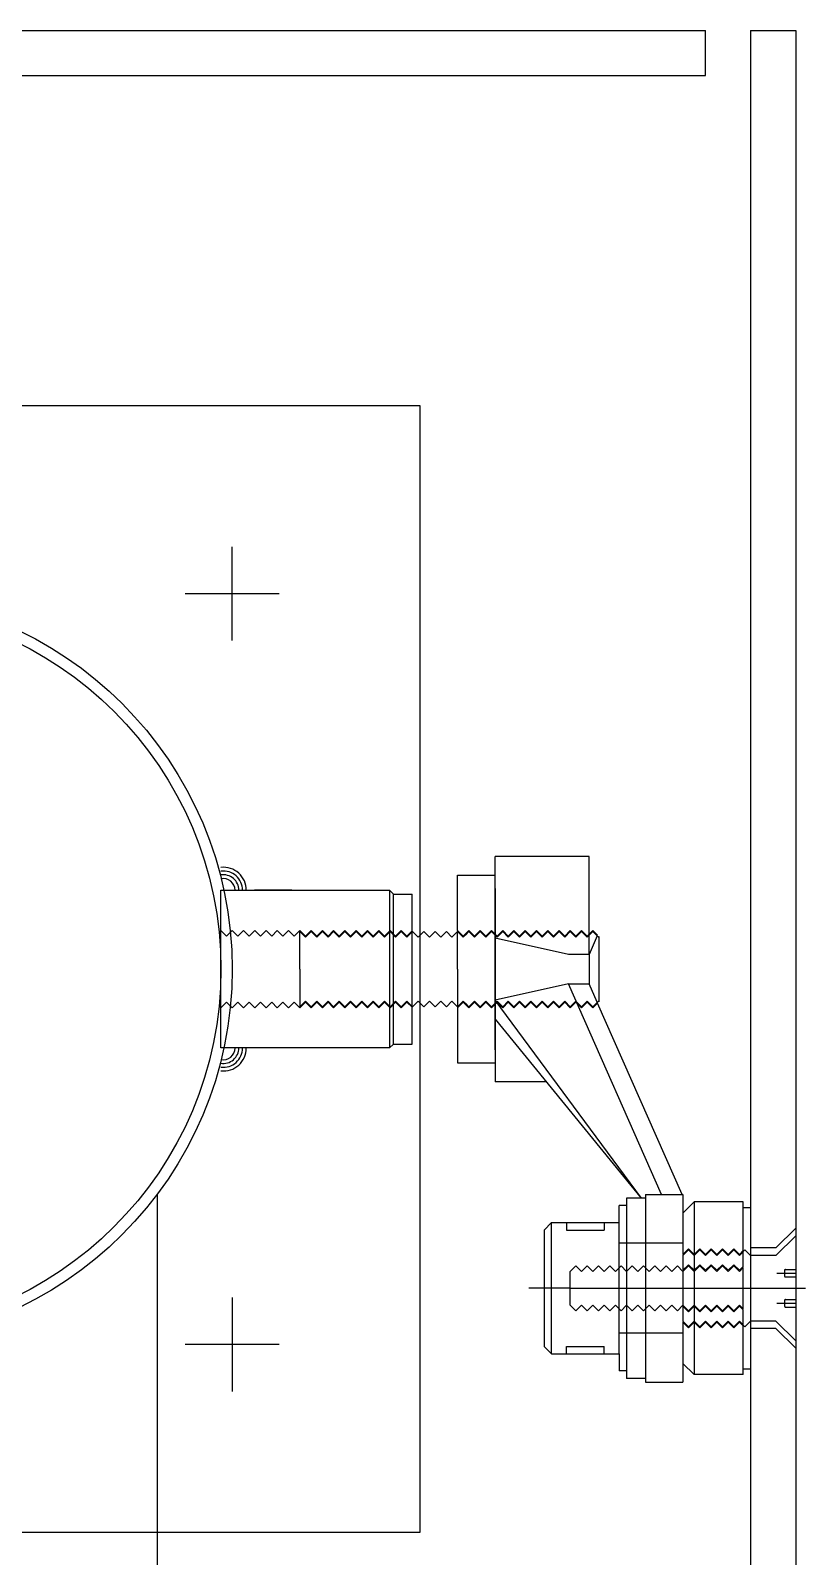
# Model space of a CAD drawing. Header units: millimetres. Extents: x -7718 to 421089, y 87466 to 341395.
# Drawn here: x 311048.9 to 311255.2, y 215742.1 to 216148.6 of the extents above; entities that cross this region are included whole.
import ezdxf

# ---------------------------------------------------------------- set-up
doc = ezdxf.new("R2010")
doc.units = ezdxf.units.MM
doc.header["$LTSCALE"] = 200
doc.header["$MEASUREMENT"] = 0
doc.linetypes.add('CENTER1', pattern=[8, 6, -1, 0, -1])
doc.linetypes.add('DASH_2', pattern=[34, 30, -1.5, 1, -1.5])
doc.layers.add('e-plan', color=9, linetype='CONTINUOUS')

msp = doc.modelspace()

# ---------------------------------------------------------------- linework, layer by layer
at = {"layer": 'e-plan'}
for p, q in [((310194.57, 216148.59), (311228.57, 216148.59)), ((311228.57, 216136.59), (311228.57, 216148.59)), ((311240.57, 216148.59), (311240.57, 214559.59)), ((311240.57, 216148.59), (311252.57, 216148.59)), ((311252.57, 216148.59), (311252.57, 214559.59)), ((310194.57, 216136.59), (311228.57, 216136.59)), ((311152.57, 216048.59), (310852.57, 216048.59)), ((311152.57, 215748.59), (311152.57, 216048.59)), ((311102.57, 215986.09), (311102.57, 216011.09)), ((311115.07, 215998.59), (311090.07, 215998.59)), ((311099.57, 215877.59), (311099.57, 215919.59)), ((311082.57, 215838.59), (311082.57, 213508.59)), ((311102.57, 215811.09), (311102.57, 215786.09)), ((311115.07, 215798.59), (311090.07, 215798.59)), ((310852.57, 215748.59), (311152.57, 215748.59))]:
    msp.add_line(p, q, dxfattribs=at)
at = {"layer": 'e-plan', "linetype": 'Continuous'}
for p, q in [((311172.57, 215898.59), (311172.57, 215928.59)), ((311197.57, 215928.59), (311172.57, 215928.59)), ((311197.57, 215902.5), (311197.57, 215928.59)), ((311162.57, 215908.87), (311162.57, 215923.59)), ((311099.57, 215919.59), (311144.46, 215919.59)), ((311118.46, 215919.59), (311108.51, 215919.59)), ((311145.46, 215918.59), (311144.46, 215919.59)), ((311144.46, 215919.59), (311144.46, 215877.59)), ((311145.46, 215918.59), (311150.46, 215918.59)), ((311145.46, 215878.59), (311145.46, 215918.59)), ((311150.46, 215908.75), (311150.46, 215918.59)), ((311172.57, 215920.09), (311172.57, 215898.59)), ((311172.57, 215920.09), (311172.57, 215898.59)), ((311150.46, 215888.7), (311150.46, 215908.47)), ((311162.57, 215898.59), (311162.57, 215908.59)), ((311192.11, 215902.52), (311172.57, 215906.84)), ((311199.74, 215907.42), (311197.57, 215902.5)), ((311200.25, 215889.91), (311200.26, 215907.27)), ((311197.57, 215902.52), (311192.11, 215902.52)), ((311197.57, 215902.5), (311197.57, 215894.65)), ((311162.57, 215898.59), (311162.57, 215888.59)), ((311172.57, 215898.59), (311172.57, 215868.59)), ((311172.57, 215877.09), (311172.57, 215898.59)), ((311172.57, 215898.59), (311172.57, 215877.09)), ((311192.11, 215894.65), (311172.57, 215890.32)), ((311216.87, 215838.59), (311192.11, 215894.65)), ((311192.11, 215894.65), (311197.57, 215894.65)), ((311199.74, 215889.75), (311197.57, 215894.65)), ((311150.46, 215878.59), (311150.46, 215888.42)), ((311162.57, 215888.3), (311162.57, 215873.59)), ((311211.51, 215837.59), (311172.57, 215890.32)), ((311222.34, 215838.59), (311199.83, 215889.56)), ((311172.57, 215885.27), (311211.39, 215837.59)), ((311144.46, 215877.59), (311099.57, 215877.59)), ((311108.81, 215877.59), (311099.57, 215877.59)), ((311144.46, 215877.59), (311145.46, 215878.59)), ((311145.46, 215878.59), (311150.46, 215878.59)), ((311186.16, 215868.59), (311172.57, 215868.59)), ((311207.57, 215835.59), (311205.57, 215835.59)), ((311212.57, 215837.59), (311207.57, 215837.59)), ((311207.57, 215837.59), (311207.57, 215789.59)), ((311212.57, 215838.6), (311212.57, 215788.6)), ((311212.57, 215838.6), (311222.57, 215838.6)), ((311222.57, 215838.6), (311222.57, 215822.62)), ((311225.57, 215836.59), (311225.57, 215804.84)), ((311238.57, 215836.59), (311225.57, 215836.59)), ((311238.57, 215835.09), (311238.57, 215836.59)), ((311238.57, 215835.09), (311240.57, 215835.09)), ((311238.57, 215823.62), (311238.57, 215835.09)), ((311187.57, 215831.09), (311185.57, 215829.09)), ((311187.57, 215831.09), (311205.57, 215831.09)), ((311185.57, 215829.09), (311185.57, 215798.09)), ((311191.57, 215829.09), (311201.57, 215829.09)), ((311247.32, 215824.34), (311252.57, 215829.59)), ((311252.57, 215830.42), (311252.57, 215796.75)), ((311238.57, 215819.37), (311238.57, 215823.34)), ((311247.32, 215824.34), (311240.57, 215824.34)), ((311222.57, 215822.34), (311222.57, 215818.37)), ((311238.57, 215808.09), (311238.57, 215819.09)), ((311247.32, 215822.34), (311240.57, 215822.34)), ((311222.57, 215818.09), (311222.57, 215804.84)), ((311249.57, 215818.29), (311249.57, 215816.89)), ((311238.57, 215803.84), (311238.57, 215807.8)), ((311249.57, 215810.29), (311249.57, 215808.89)), ((311222.57, 215804.55), (311222.57, 215788.6)), ((311225.57, 215804.84), (311225.57, 215790.59)), ((311238.57, 215790.59), (311238.57, 215803.55)), ((311247.32, 215804.84), (311240.57, 215804.84)), ((311247.32, 215802.84), (311240.57, 215802.84)), ((311247.32, 215802.84), (311252.57, 215797.59)), ((311185.57, 215798.09), (311187.57, 215796.09)), ((311187.57, 215796.09), (311205.57, 215796.09)), ((311191.57, 215798.09), (311201.57, 215798.09)), ((311207.57, 215791.59), (311205.57, 215791.59)), ((311238.57, 215790.59), (311225.57, 215790.59)), ((311238.57, 215792.09), (311240.57, 215792.09)), ((311212.57, 215789.59), (311207.57, 215789.59)), ((311212.57, 215788.6), (311222.57, 215788.6))]:
    msp.add_line(p, q, dxfattribs=at)
at = {"layer": 'e-plan', "linetype": 'DASH_2'}
for p, q in [((311162.57, 215923.59), (311172.57, 215923.59)), ((311162.57, 215873.59), (311172.57, 215873.59)), ((311222.57, 215825.59), (311205.57, 215825.59)), ((311222.57, 215801.59), (311205.57, 215801.59))]:
    msp.add_line(p, q, dxfattribs=at)
at = {"layer": 'e-plan', "linetype": 'CENTER1'}
for p, q in [((311101.07, 215907.37), (311099.57, 215908.87)), ((311102.57, 215908.87), (311101.07, 215907.37)), ((311104.07, 215907.37), (311102.57, 215908.87)), ((311105.57, 215908.87), (311104.07, 215907.37)), ((311107.07, 215907.37), (311105.57, 215908.87)), ((311108.57, 215908.87), (311107.07, 215907.37)), ((311110.07, 215907.37), (311108.57, 215908.87)), ((311111.57, 215908.87), (311110.07, 215907.37)), ((311113.07, 215907.37), (311111.57, 215908.87)), ((311114.57, 215908.87), (311113.07, 215907.37)), ((311116.07, 215907.37), (311114.57, 215908.87)), ((311117.57, 215908.87), (311116.07, 215907.37)), ((311119.07, 215907.37), (311117.57, 215908.87)), ((311120.57, 215908.87), (311119.07, 215907.37)), ((311120.57, 215908.87), (311122.07, 215907.37)), ((311120.57, 215908.59), (311122.07, 215907.09)), ((311120.57, 215898.59), (311120.57, 215908.59)), ((311122.07, 215907.37), (311123.57, 215908.87)), ((311122.07, 215907.09), (311123.57, 215908.59)), ((311123.57, 215908.87), (311125.07, 215907.37)), ((311123.57, 215908.59), (311125.07, 215907.09)), ((311125.07, 215907.37), (311126.57, 215908.87)), ((311125.07, 215907.09), (311126.57, 215908.59)), ((311126.57, 215908.87), (311128.07, 215907.37)), ((311126.57, 215908.59), (311128.07, 215907.09)), ((311128.07, 215907.37), (311129.57, 215908.87)), ((311128.07, 215907.09), (311129.57, 215908.59)), ((311129.57, 215908.87), (311131.07, 215907.37)), ((311129.57, 215908.59), (311131.07, 215907.09)), ((311131.07, 215907.37), (311132.57, 215908.87)), ((311131.07, 215907.09), (311132.57, 215908.59)), ((311132.57, 215908.87), (311134.07, 215907.37)), ((311132.57, 215908.59), (311134.07, 215907.09)), ((311134.07, 215907.37), (311135.57, 215908.87)), ((311134.07, 215907.09), (311135.57, 215908.59)), ((311135.57, 215908.87), (311137.07, 215907.37)), ((311135.57, 215908.59), (311137.07, 215907.09)), ((311137.07, 215907.37), (311138.57, 215908.87)), ((311137.07, 215907.09), (311138.57, 215908.59)), ((311138.57, 215908.87), (311140.07, 215907.37)), ((311138.57, 215908.59), (311140.07, 215907.09)), ((311140.07, 215907.37), (311141.57, 215908.87)), ((311140.07, 215907.09), (311141.57, 215908.59)), ((311141.57, 215908.87), (311143.07, 215907.37)), ((311141.57, 215908.59), (311143.07, 215907.09)), ((311143.07, 215907.37), (311144.57, 215908.87)), ((311143.07, 215907.09), (311144.57, 215908.59)), ((311144.57, 215908.87), (311146.07, 215907.37)), ((311144.57, 215908.59), (311146.07, 215907.09)), ((311146.07, 215907.37), (311147.57, 215908.87)), ((311146.07, 215907.09), (311147.57, 215908.59)), ((311147.57, 215908.87), (311149.07, 215907.37)), ((311147.57, 215908.59), (311149.07, 215907.09)), ((311149.07, 215907.37), (311150.46, 215908.75)), ((311149.07, 215907.09), (311150.57, 215908.59)), ((311149.07, 215907.09), (311150.57, 215908.59)), ((311150.57, 215908.59), (311152.07, 215907.09)), ((311150.57, 215908.59), (311152.07, 215907.09)), ((311152.07, 215907.09), (311153.57, 215908.59)), ((311152.07, 215907.09), (311153.57, 215908.59)), ((311153.57, 215908.59), (311155.07, 215907.09)), ((311153.57, 215908.59), (311155.07, 215907.09)), ((311155.07, 215907.09), (311156.57, 215908.59)), ((311155.07, 215907.09), (311156.57, 215908.59)), ((311156.57, 215908.59), (311158.07, 215907.09)), ((311156.57, 215908.59), (311158.07, 215907.09)), ((311158.07, 215907.09), (311159.57, 215908.59)), ((311158.07, 215907.09), (311159.57, 215908.59)), ((311159.57, 215908.59), (311161.07, 215907.09)), ((311159.57, 215908.59), (311161.07, 215907.09)), ((311159.57, 215908.59), (311161.07, 215907.09)), ((311161.07, 215907.09), (311162.57, 215908.59)), ((311161.07, 215907.09), (311162.57, 215908.59)), ((311161.07, 215907.09), (311162.57, 215908.59)), ((311162.57, 215908.87), (311164.07, 215907.37)), ((311162.57, 215908.59), (311164.07, 215907.09)), ((311162.57, 215908.59), (311164.07, 215907.09)), ((311162.57, 215908.59), (311164.07, 215907.09)), ((311164.07, 215907.37), (311165.57, 215908.87)), ((311164.07, 215907.09), (311165.57, 215908.59)), ((311164.07, 215907.09), (311165.07, 215908.09)), ((311164.07, 215907.09), (311165.07, 215908.09)), ((311165.57, 215908.87), (311167.07, 215907.37)), ((311165.57, 215908.59), (311167.07, 215907.09)), ((311167.07, 215907.37), (311168.57, 215908.87)), ((311167.07, 215907.09), (311168.57, 215908.59)), ((311168.57, 215908.87), (311170.07, 215907.37)), ((311168.57, 215908.59), (311170.07, 215907.09)), ((311170.07, 215907.37), (311171.57, 215908.87)), ((311170.07, 215907.09), (311171.57, 215908.59)), ((311171.57, 215908.87), (311173.07, 215907.37)), ((311171.57, 215908.59), (311173.07, 215907.09)), ((311173.07, 215907.37), (311174.57, 215908.87)), ((311173.07, 215907.09), (311174.57, 215908.59)), ((311174.57, 215908.87), (311176.07, 215907.37)), ((311174.57, 215908.59), (311176.07, 215907.09)), ((311176.07, 215907.37), (311177.57, 215908.87)), ((311176.07, 215907.09), (311177.57, 215908.59)), ((311176.07, 215907.37), (311177.07, 215908.37)), ((311177.57, 215908.87), (311179.07, 215907.37)), ((311177.57, 215908.59), (311179.07, 215907.09)), ((311179.07, 215907.37), (311180.57, 215908.87)), ((311179.07, 215907.09), (311180.57, 215908.59)), ((311180.57, 215908.87), (311182.07, 215907.37)), ((311180.57, 215908.59), (311182.07, 215907.09)), ((311182.07, 215907.37), (311183.57, 215908.87)), ((311182.07, 215907.09), (311183.57, 215908.59)), ((311183.57, 215908.87), (311185.07, 215907.37)), ((311183.57, 215908.59), (311185.07, 215907.09)), ((311185.07, 215907.37), (311186.57, 215908.87)), ((311185.07, 215907.09), (311186.57, 215908.59)), ((311186.57, 215908.87), (311188.07, 215907.37)), ((311186.57, 215908.59), (311188.07, 215907.09)), ((311188.07, 215907.37), (311189.57, 215908.87)), ((311188.07, 215907.09), (311189.57, 215908.59)), ((311188.07, 215907.09), (311189.57, 215908.59)), ((311189.57, 215908.87), (311191.07, 215907.37)), ((311189.57, 215908.59), (311191.07, 215907.09)), ((311189.57, 215908.59), (311191.07, 215907.09)), ((311191.07, 215907.37), (311192.57, 215908.87)), ((311191.07, 215907.09), (311192.57, 215908.59)), ((311191.07, 215907.09), (311192.57, 215908.59)), ((311192.57, 215908.87), (311194.07, 215907.37)), ((311192.57, 215908.59), (311194.07, 215907.09)), ((311192.57, 215908.59), (311194.07, 215907.09)), ((311194.07, 215907.37), (311195.57, 215908.87)), ((311194.07, 215907.09), (311195.57, 215908.59)), ((311194.07, 215907.09), (311195.57, 215908.59)), ((311195.57, 215908.87), (311197.07, 215907.37)), ((311195.57, 215908.59), (311197.07, 215907.09)), ((311195.57, 215908.59), (311197.07, 215907.09)), ((311197.07, 215907.37), (311198.57, 215908.87)), ((311197.07, 215907.09), (311198.57, 215908.59)), ((311197.07, 215907.09), (311198.57, 215908.59)), ((311198.57, 215908.87), (311199.83, 215907.61)), ((311198.57, 215908.59), (311200.07, 215907.09)), ((311198.57, 215908.59), (311200.07, 215907.09)), ((311200.07, 215907.09), (311200.26, 215907.27)), ((311200.07, 215907.09), (311200.26, 215907.27)), ((311120.57, 215898.59), (311120.57, 215888.59)), ((311101.07, 215889.8), (311099.57, 215888.3)), ((311102.57, 215888.3), (311101.07, 215889.8)), ((311104.07, 215889.8), (311102.57, 215888.3)), ((311105.57, 215888.3), (311104.07, 215889.8)), ((311107.07, 215889.8), (311105.57, 215888.3)), ((311108.57, 215888.3), (311107.07, 215889.8)), ((311110.07, 215889.8), (311108.57, 215888.3)), ((311111.57, 215888.3), (311110.07, 215889.8)), ((311113.07, 215889.8), (311111.57, 215888.3)), ((311114.57, 215888.3), (311113.07, 215889.8)), ((311116.07, 215889.8), (311114.57, 215888.3)), ((311117.57, 215888.3), (311116.07, 215889.8)), ((311119.07, 215889.8), (311117.57, 215888.3)), ((311120.57, 215888.3), (311119.07, 215889.8)), ((311120.57, 215888.59), (311122.07, 215890.09)), ((311120.57, 215888.59), (311122.07, 215890.09)), ((311120.57, 215888.3), (311122.07, 215889.8)), ((311122.07, 215890.09), (311123.57, 215888.59)), ((311122.07, 215890.09), (311123.57, 215888.59)), ((311122.07, 215889.8), (311123.57, 215888.3)), ((311123.57, 215888.59), (311125.07, 215890.09)), ((311123.57, 215888.59), (311125.07, 215890.09)), ((311123.57, 215888.3), (311125.07, 215889.8)), ((311125.07, 215890.09), (311126.57, 215888.59)), ((311125.07, 215890.09), (311126.57, 215888.59)), ((311125.07, 215889.8), (311126.57, 215888.3)), ((311126.57, 215888.59), (311128.07, 215890.09)), ((311126.57, 215888.59), (311128.07, 215890.09)), ((311126.57, 215888.3), (311128.07, 215889.8)), ((311128.07, 215890.09), (311129.57, 215888.59)), ((311128.07, 215890.09), (311129.57, 215888.59)), ((311128.07, 215889.8), (311129.57, 215888.3)), ((311129.57, 215888.59), (311131.07, 215890.09)), ((311129.57, 215888.59), (311131.07, 215890.09)), ((311129.57, 215888.3), (311131.07, 215889.8)), ((311131.07, 215890.09), (311132.57, 215888.59)), ((311131.07, 215890.09), (311132.57, 215888.59)), ((311131.07, 215889.8), (311132.57, 215888.3)), ((311132.57, 215888.59), (311134.07, 215890.09)), ((311132.57, 215888.59), (311134.07, 215890.09)), ((311132.57, 215888.3), (311134.07, 215889.8)), ((311134.07, 215890.09), (311135.57, 215888.59)), ((311134.07, 215890.09), (311135.57, 215888.59)), ((311134.07, 215889.8), (311135.57, 215888.3)), ((311135.57, 215888.59), (311137.07, 215890.09)), ((311135.57, 215888.59), (311137.07, 215890.09)), ((311135.57, 215888.3), (311137.07, 215889.8)), ((311137.07, 215890.09), (311138.57, 215888.59)), ((311137.07, 215890.09), (311138.57, 215888.59)), ((311137.07, 215889.8), (311138.57, 215888.3)), ((311138.57, 215888.59), (311140.07, 215890.09)), ((311138.57, 215888.59), (311140.07, 215890.09)), ((311138.57, 215888.3), (311140.07, 215889.8)), ((311140.07, 215890.09), (311141.57, 215888.59)), ((311140.07, 215890.09), (311141.57, 215888.59)), ((311140.07, 215889.8), (311141.57, 215888.3)), ((311141.57, 215888.59), (311143.07, 215890.09)), ((311141.57, 215888.59), (311143.07, 215890.09)), ((311141.57, 215888.3), (311143.07, 215889.8)), ((311143.07, 215890.09), (311144.57, 215888.59)), ((311143.07, 215890.09), (311144.57, 215888.59)), ((311143.07, 215889.8), (311144.57, 215888.3)), ((311144.57, 215888.59), (311146.07, 215890.09)), ((311144.57, 215888.59), (311146.07, 215890.09)), ((311144.57, 215888.3), (311146.07, 215889.8)), ((311146.07, 215890.09), (311147.57, 215888.59)), ((311146.07, 215890.09), (311147.57, 215888.59)), ((311146.07, 215889.8), (311147.57, 215888.3)), ((311147.57, 215888.59), (311149.07, 215890.09)), ((311147.57, 215888.59), (311149.07, 215890.09)), ((311147.57, 215888.3), (311149.07, 215889.8)), ((311149.07, 215890.09), (311150.57, 215888.59)), ((311149.07, 215890.09), (311150.57, 215888.59)), ((311149.07, 215890.09), (311150.57, 215888.59)), ((311149.07, 215890.09), (311150.57, 215888.59)), ((311149.07, 215889.8), (311150.46, 215888.42)), ((311150.57, 215888.59), (311152.07, 215890.09)), ((311150.57, 215888.59), (311152.07, 215890.09)), ((311150.57, 215888.59), (311152.07, 215890.09)), ((311150.57, 215888.59), (311152.07, 215890.09)), ((311152.07, 215890.09), (311153.57, 215888.59)), ((311152.07, 215890.09), (311153.57, 215888.59)), ((311152.07, 215890.09), (311153.57, 215888.59)), ((311152.07, 215890.09), (311153.57, 215888.59)), ((311153.57, 215888.59), (311155.07, 215890.09)), ((311153.57, 215888.59), (311155.07, 215890.09)), ((311153.57, 215888.59), (311155.07, 215890.09)), ((311153.57, 215888.59), (311155.07, 215890.09)), ((311155.07, 215890.09), (311156.57, 215888.59)), ((311155.07, 215890.09), (311156.57, 215888.59)), ((311155.07, 215890.09), (311156.57, 215888.59)), ((311155.07, 215890.09), (311156.57, 215888.59)), ((311156.57, 215888.59), (311158.07, 215890.09)), ((311156.57, 215888.59), (311158.07, 215890.09)), ((311156.57, 215888.59), (311158.07, 215890.09)), ((311156.57, 215888.59), (311158.07, 215890.09)), ((311158.07, 215890.09), (311159.57, 215888.59)), ((311158.07, 215890.09), (311159.57, 215888.59)), ((311158.07, 215890.09), (311159.57, 215888.59)), ((311158.07, 215890.09), (311159.57, 215888.59)), ((311159.57, 215888.59), (311161.07, 215890.09)), ((311159.57, 215888.59), (311161.07, 215890.09)), ((311159.57, 215888.59), (311161.07, 215890.09)), ((311159.57, 215888.59), (311161.07, 215890.09)), ((311159.57, 215888.59), (311161.07, 215890.09)), ((311159.57, 215888.59), (311161.07, 215890.09)), ((311161.07, 215890.09), (311162.57, 215888.59)), ((311161.07, 215890.09), (311162.57, 215888.59)), ((311161.07, 215890.09), (311162.57, 215888.59)), ((311161.07, 215890.09), (311162.57, 215888.59)), ((311161.07, 215890.09), (311162.57, 215888.59)), ((311161.07, 215890.09), (311162.57, 215888.59)), ((311162.57, 215888.59), (311164.07, 215890.09)), ((311162.57, 215888.59), (311164.07, 215890.09)), ((311162.57, 215888.59), (311164.07, 215890.09)), ((311162.57, 215888.59), (311164.07, 215890.09)), ((311162.57, 215888.59), (311164.07, 215890.09)), ((311162.57, 215888.59), (311164.07, 215890.09)), ((311162.57, 215888.59), (311164.07, 215890.09)), ((311162.57, 215888.59), (311164.07, 215890.09)), ((311162.57, 215888.59), (311164.07, 215890.09)), ((311162.57, 215888.3), (311164.07, 215889.8)), ((311162.57, 215888.3), (311164.07, 215889.8)), ((311162.57, 215888.3), (311164.07, 215889.8)), ((311164.07, 215890.09), (311165.57, 215888.59)), ((311164.07, 215890.09), (311165.07, 215889.09)), ((311164.07, 215890.09), (311165.07, 215889.09)), ((311164.07, 215890.09), (311165.07, 215889.09)), ((311164.07, 215890.09), (311165.07, 215889.09)), ((311164.07, 215889.8), (311165.57, 215888.3)), ((311165.57, 215888.59), (311167.07, 215890.09)), ((311165.57, 215888.3), (311167.07, 215889.8)), ((311167.07, 215890.09), (311168.57, 215888.59)), ((311167.07, 215889.8), (311168.57, 215888.3)), ((311168.57, 215888.59), (311170.07, 215890.09)), ((311168.57, 215888.3), (311170.07, 215889.8)), ((311170.07, 215890.09), (311171.57, 215888.59)), ((311170.07, 215889.8), (311171.57, 215888.3)), ((311171.57, 215888.59), (311173.07, 215890.09)), ((311171.57, 215888.3), (311173.07, 215889.8)), ((311173.07, 215890.09), (311174.57, 215888.59)), ((311173.07, 215889.8), (311174.57, 215888.3)), ((311174.57, 215888.59), (311176.07, 215890.09)), ((311174.57, 215888.3), (311176.07, 215889.8)), ((311176.07, 215890.09), (311177.57, 215888.59)), ((311176.07, 215889.8), (311177.57, 215888.3)), ((311176.07, 215889.8), (311177.07, 215888.8)), ((311177.57, 215888.59), (311179.07, 215890.09)), ((311177.57, 215888.3), (311179.07, 215889.8)), ((311179.07, 215890.09), (311180.57, 215888.59)), ((311179.07, 215889.8), (311180.57, 215888.3)), ((311180.57, 215888.59), (311182.07, 215890.09)), ((311180.57, 215888.3), (311182.07, 215889.8)), ((311182.07, 215890.09), (311183.57, 215888.59)), ((311182.07, 215889.8), (311183.57, 215888.3)), ((311183.57, 215888.59), (311185.07, 215890.09)), ((311183.57, 215888.3), (311185.07, 215889.8)), ((311185.07, 215890.09), (311186.57, 215888.59)), ((311185.07, 215889.8), (311186.57, 215888.3)), ((311186.57, 215888.59), (311188.07, 215890.09)), ((311186.57, 215888.3), (311188.07, 215889.8)), ((311188.07, 215890.09), (311189.57, 215888.59)), ((311188.07, 215890.09), (311189.57, 215888.59)), ((311188.07, 215889.8), (311189.57, 215888.3)), ((311189.57, 215888.59), (311191.07, 215890.09)), ((311189.57, 215888.59), (311191.07, 215890.09)), ((311189.57, 215888.3), (311191.07, 215889.8)), ((311191.07, 215890.09), (311192.57, 215888.59)), ((311191.07, 215890.09), (311192.57, 215888.59)), ((311191.07, 215889.8), (311192.57, 215888.3)), ((311192.57, 215888.59), (311194.07, 215890.09)), ((311192.57, 215888.59), (311194.07, 215890.09)), ((311192.57, 215888.3), (311194.07, 215889.8)), ((311194.07, 215890.09), (311195.57, 215888.59)), ((311194.07, 215890.09), (311195.57, 215888.59)), ((311194.07, 215889.8), (311195.57, 215888.3)), ((311195.57, 215888.59), (311197.07, 215890.09)), ((311195.57, 215888.59), (311197.07, 215890.09)), ((311195.57, 215888.3), (311197.07, 215889.8)), ((311197.07, 215890.09), (311198.57, 215888.59)), ((311197.07, 215890.09), (311198.57, 215888.59)), ((311197.07, 215889.8), (311198.57, 215888.3)), ((311198.57, 215888.59), (311200.07, 215890.09)), ((311198.57, 215888.59), (311200.07, 215890.09)), ((311198.57, 215888.3), (311199.83, 215889.56)), ((311200.07, 215890.09), (311200.26, 215889.9)), ((311200.07, 215890.09), (311200.26, 215889.9)), ((311205.57, 215833.73), (311205.57, 215835.59)), ((311225.57, 215836.59), (311222.57, 215833.59)), ((311187.57, 215796.09), (311187.57, 215831.09)), ((311191.57, 215831.09), (311191.57, 215829.09)), ((311201.57, 215831.09), (311201.57, 215829.09)), ((311205.57, 215796.09), (311205.57, 215833.73)), ((311252.57, 215827.59), (311247.32, 215822.34)), ((311222.57, 215822.62), (311224.07, 215824.12)), ((311222.57, 215822.34), (311224.07, 215823.84)), ((311222.57, 215822.34), (311224.07, 215823.84)), ((311224.07, 215824.12), (311225.57, 215822.62)), ((311224.07, 215823.84), (311225.57, 215822.34)), ((311224.07, 215823.84), (311225.57, 215822.34)), ((311225.57, 215822.62), (311227.07, 215824.12)), ((311225.57, 215822.34), (311227.07, 215823.84)), ((311225.57, 215822.34), (311227.07, 215823.84)), ((311227.07, 215824.12), (311228.57, 215822.62)), ((311227.07, 215823.84), (311228.57, 215822.34)), ((311227.07, 215823.84), (311228.57, 215822.34)), ((311228.57, 215822.62), (311230.07, 215824.12)), ((311228.57, 215822.34), (311230.07, 215823.84)), ((311228.57, 215822.34), (311230.07, 215823.84)), ((311230.07, 215824.12), (311231.57, 215822.62)), ((311230.07, 215823.84), (311231.57, 215822.34)), ((311230.07, 215823.84), (311231.57, 215822.34)), ((311231.57, 215822.62), (311233.07, 215824.12)), ((311231.57, 215822.34), (311233.07, 215823.84)), ((311231.57, 215822.34), (311233.07, 215823.84)), ((311233.07, 215824.12), (311234.57, 215822.62)), ((311233.07, 215823.84), (311234.57, 215822.34)), ((311233.07, 215823.84), (311234.57, 215822.34)), ((311234.57, 215822.62), (311236.07, 215824.12)), ((311234.57, 215822.34), (311236.07, 215823.84)), ((311234.57, 215822.34), (311236.07, 215823.84)), ((311236.07, 215824.12), (311237.57, 215822.62)), ((311236.07, 215823.84), (311237.57, 215822.34)), ((311236.07, 215823.84), (311237.57, 215822.34)), ((311237.57, 215822.34), (311239.07, 215823.84)), ((311237.57, 215822.34), (311239.07, 215823.84)), ((311237.57, 215822.62), (311238.57, 215823.62)), ((311239.07, 215823.84), (311240.57, 215822.34)), ((311192.57, 215818.09), (311194.07, 215819.59)), ((311194.07, 215819.59), (311195.57, 215818.09)), ((311195.57, 215818.09), (311197.07, 215819.59)), ((311197.07, 215819.59), (311198.57, 215818.09)), ((311198.57, 215818.09), (311200.07, 215819.59)), ((311200.07, 215819.59), (311201.57, 215818.09)), ((311201.57, 215818.09), (311203.07, 215819.59)), ((311203.07, 215819.59), (311204.57, 215818.09)), ((311204.57, 215818.09), (311206.07, 215819.59)), ((311206.07, 215819.59), (311207.57, 215818.09)), ((311207.57, 215818.09), (311209.07, 215819.59)), ((311209.07, 215819.59), (311210.57, 215818.09)), ((311210.57, 215818.09), (311212.07, 215819.59)), ((311212.07, 215819.59), (311213.57, 215818.09)), ((311213.57, 215818.09), (311215.07, 215819.59)), ((311215.07, 215819.59), (311216.57, 215818.09)), ((311216.57, 215818.09), (311218.07, 215819.59)), ((311218.07, 215819.59), (311219.57, 215818.09)), ((311219.57, 215818.09), (311221.07, 215819.59)), ((311221.07, 215819.59), (311222.57, 215818.09)), ((311222.57, 215818.37), (311224.07, 215819.87)), ((311222.57, 215818.09), (311224.07, 215819.59)), ((311222.57, 215818.09), (311224.07, 215819.59)), ((311222.57, 215818.09), (311224.07, 215819.59)), ((311224.07, 215819.87), (311225.57, 215818.37)), ((311224.07, 215819.59), (311225.57, 215818.09)), ((311224.07, 215819.59), (311225.57, 215818.09)), ((311224.07, 215819.59), (311225.57, 215818.09)), ((311225.57, 215818.37), (311227.07, 215819.87)), ((311225.57, 215818.09), (311227.07, 215819.59)), ((311225.57, 215818.09), (311227.07, 215819.59)), ((311225.57, 215818.09), (311227.07, 215819.59)), ((311227.07, 215819.87), (311228.57, 215818.37)), ((311227.07, 215819.59), (311228.57, 215818.09)), ((311227.07, 215819.59), (311228.57, 215818.09)), ((311227.07, 215819.59), (311228.57, 215818.09)), ((311228.57, 215818.37), (311230.07, 215819.87)), ((311228.57, 215818.09), (311230.07, 215819.59)), ((311228.57, 215818.09), (311230.07, 215819.59)), ((311228.57, 215818.09), (311230.07, 215819.59)), ((311230.07, 215819.87), (311231.57, 215818.37)), ((311230.07, 215819.59), (311231.57, 215818.09)), ((311230.07, 215819.59), (311231.57, 215818.09)), ((311230.07, 215819.59), (311231.57, 215818.09)), ((311231.57, 215818.37), (311233.07, 215819.87)), ((311231.57, 215818.09), (311233.07, 215819.59)), ((311231.57, 215818.09), (311233.07, 215819.59)), ((311231.57, 215818.09), (311233.07, 215819.59)), ((311233.07, 215819.87), (311234.57, 215818.37)), ((311233.07, 215819.59), (311234.57, 215818.09)), ((311233.07, 215819.59), (311234.57, 215818.09)), ((311233.07, 215819.59), (311234.57, 215818.09)), ((311234.57, 215818.37), (311236.07, 215819.87)), ((311234.57, 215818.09), (311236.07, 215819.59)), ((311234.57, 215818.09), (311236.07, 215819.59)), ((311234.57, 215818.09), (311236.07, 215819.59)), ((311236.07, 215819.87), (311237.57, 215818.37)), ((311236.07, 215819.59), (311237.57, 215818.09)), ((311236.07, 215819.59), (311237.57, 215818.09)), ((311236.07, 215819.59), (311237.57, 215818.09)), ((311237.57, 215818.37), (311238.57, 215819.37)), ((311237.57, 215818.09), (311238.57, 215819.09)), ((311237.57, 215818.09), (311238.57, 215819.09)), ((311237.57, 215818.09), (311238.57, 215819.09)), ((311249.87, 215818.59), (311252.57, 215818.59)), ((311192.57, 215809.09), (311192.57, 215818.09)), ((311247.57, 215817.59), (311252.57, 215817.59)), ((311249.87, 215816.59), (311252.57, 215816.59)), ((311192.57, 215813.59), (311181.56, 215813.59)), ((311192.57, 215813.59), (311255.17, 215813.59)), ((311249.87, 215810.59), (311252.57, 215810.59)), ((311192.57, 215809.09), (311194.07, 215807.59)), ((311194.07, 215807.59), (311195.57, 215809.09)), ((311195.57, 215809.09), (311197.07, 215807.59)), ((311197.07, 215807.59), (311198.57, 215809.09)), ((311198.57, 215809.09), (311200.07, 215807.59)), ((311200.07, 215807.59), (311201.57, 215809.09)), ((311201.57, 215809.09), (311203.07, 215807.59)), ((311203.07, 215807.59), (311204.57, 215809.09)), ((311204.57, 215809.09), (311206.07, 215807.59)), ((311206.07, 215807.59), (311207.57, 215809.09)), ((311207.57, 215809.09), (311209.07, 215807.59)), ((311209.07, 215807.59), (311210.57, 215809.09)), ((311210.57, 215809.09), (311212.07, 215807.59)), ((311212.07, 215807.59), (311213.57, 215809.09)), ((311213.57, 215809.09), (311215.07, 215807.59)), ((311215.07, 215807.59), (311216.57, 215809.09)), ((311216.57, 215809.09), (311218.07, 215807.59)), ((311218.07, 215807.59), (311219.57, 215809.09)), ((311219.57, 215809.09), (311221.07, 215807.59)), ((311221.07, 215807.59), (311222.57, 215809.09)), ((311222.57, 215809.09), (311224.07, 215807.59)), ((311222.57, 215809.09), (311224.07, 215807.59)), ((311222.57, 215808.8), (311224.07, 215807.3)), ((311224.07, 215807.59), (311225.57, 215809.09)), ((311224.07, 215807.59), (311225.57, 215809.09)), ((311224.07, 215807.3), (311225.57, 215808.8)), ((311225.57, 215809.09), (311227.07, 215807.59)), ((311225.57, 215809.09), (311227.07, 215807.59)), ((311225.57, 215808.8), (311227.07, 215807.3)), ((311227.07, 215807.59), (311228.57, 215809.09)), ((311227.07, 215807.59), (311228.57, 215809.09)), ((311227.07, 215807.3), (311228.57, 215808.8)), ((311228.57, 215809.09), (311230.07, 215807.59)), ((311228.57, 215809.09), (311230.07, 215807.59)), ((311228.57, 215808.8), (311230.07, 215807.3)), ((311230.07, 215807.59), (311231.57, 215809.09)), ((311230.07, 215807.59), (311231.57, 215809.09)), ((311230.07, 215807.3), (311231.57, 215808.8)), ((311231.57, 215809.09), (311233.07, 215807.59)), ((311231.57, 215809.09), (311233.07, 215807.59)), ((311231.57, 215808.8), (311233.07, 215807.3)), ((311233.07, 215807.59), (311234.57, 215809.09)), ((311233.07, 215807.59), (311234.57, 215809.09)), ((311233.07, 215807.3), (311234.57, 215808.8)), ((311234.57, 215809.09), (311236.07, 215807.59)), ((311234.57, 215809.09), (311236.07, 215807.59)), ((311234.57, 215808.8), (311236.07, 215807.3)), ((311236.07, 215807.59), (311237.57, 215809.09)), ((311236.07, 215807.59), (311237.57, 215809.09)), ((311236.07, 215807.3), (311237.57, 215808.8)), ((311237.57, 215809.09), (311238.57, 215808.09)), ((311237.57, 215809.09), (311238.57, 215808.09)), ((311237.57, 215808.8), (311238.57, 215807.8)), ((311247.57, 215809.59), (311252.57, 215809.59)), ((311249.87, 215808.59), (311252.57, 215808.59)), ((311222.57, 215804.84), (311224.07, 215803.34)), ((311222.57, 215804.55), (311224.07, 215803.05)), ((311224.07, 215803.34), (311225.57, 215804.84)), ((311224.07, 215803.05), (311225.57, 215804.55)), ((311225.57, 215804.84), (311227.07, 215803.34)), ((311225.57, 215804.55), (311227.07, 215803.05)), ((311227.07, 215803.34), (311228.57, 215804.84)), ((311227.07, 215803.05), (311228.57, 215804.55)), ((311228.57, 215804.84), (311230.07, 215803.34)), ((311228.57, 215804.55), (311230.07, 215803.05)), ((311230.07, 215803.34), (311231.57, 215804.84)), ((311230.07, 215803.05), (311231.57, 215804.55)), ((311231.57, 215804.84), (311233.07, 215803.34)), ((311231.57, 215804.55), (311233.07, 215803.05)), ((311233.07, 215803.34), (311234.57, 215804.84)), ((311233.07, 215803.05), (311234.57, 215804.55)), ((311234.57, 215804.84), (311236.07, 215803.34)), ((311234.57, 215804.55), (311236.07, 215803.05)), ((311236.07, 215803.34), (311237.57, 215804.84)), ((311236.07, 215803.05), (311237.57, 215804.55)), ((311237.57, 215804.84), (311239.07, 215803.34)), ((311237.57, 215804.55), (311238.57, 215803.55)), ((311239.07, 215803.34), (311240.57, 215804.84)), ((311252.57, 215799.59), (311247.32, 215804.84)), ((311191.57, 215796.09), (311191.57, 215798.09)), ((311201.57, 215796.09), (311201.57, 215798.09)), ((311205.57, 215796.09), (311205.57, 215791.59)), ((311225.57, 215790.59), (311222.57, 215793.59))]:
    msp.add_line(p, q, dxfattribs=at)
at = {"layer": 'e-plan'}
for radius in [100, 97]:
    msp.add_circle((311002.57, 215898.59), radius, dxfattribs=at)
at = {"layer": 'e-plan', "linetype": 'Continuous'}
for centre, radius, start, end in [((311100.21, 215919.61), 6.11, 359.8114, 96.0131), ((311100.21, 215919.61), 5.11, 359.8114, 97.1953), ((311100.21, 215919.61), 4.11, 359.8114, 98.9587), ((311100.21, 215919.61), 3.11, 359.8114, 101.8754), ((311100.21, 215877.57), 6.11, 263.9869, 0.1886), ((311100.21, 215877.57), 5.11, 262.8047, 0.1886), ((311100.21, 215877.57), 3.11, 258.1246, 0.1886), ((311100.21, 215877.57), 4.11, 261.0413, 0.1886)]:
    msp.add_arc(centre, radius, start, end, dxfattribs=at)
at = {"layer": 'e-plan', "linetype": 'CENTER1'}
for centre, start, end in [((311249.87, 215818.29), 90, 180), ((311249.87, 215816.89), 180, 270), ((311249.87, 215810.29), 90, 180), ((311249.87, 215808.89), 180, 270)]:
    msp.add_arc(centre, 0.3, start, end, dxfattribs=at)

doc.saveas('drawing.dxf')
